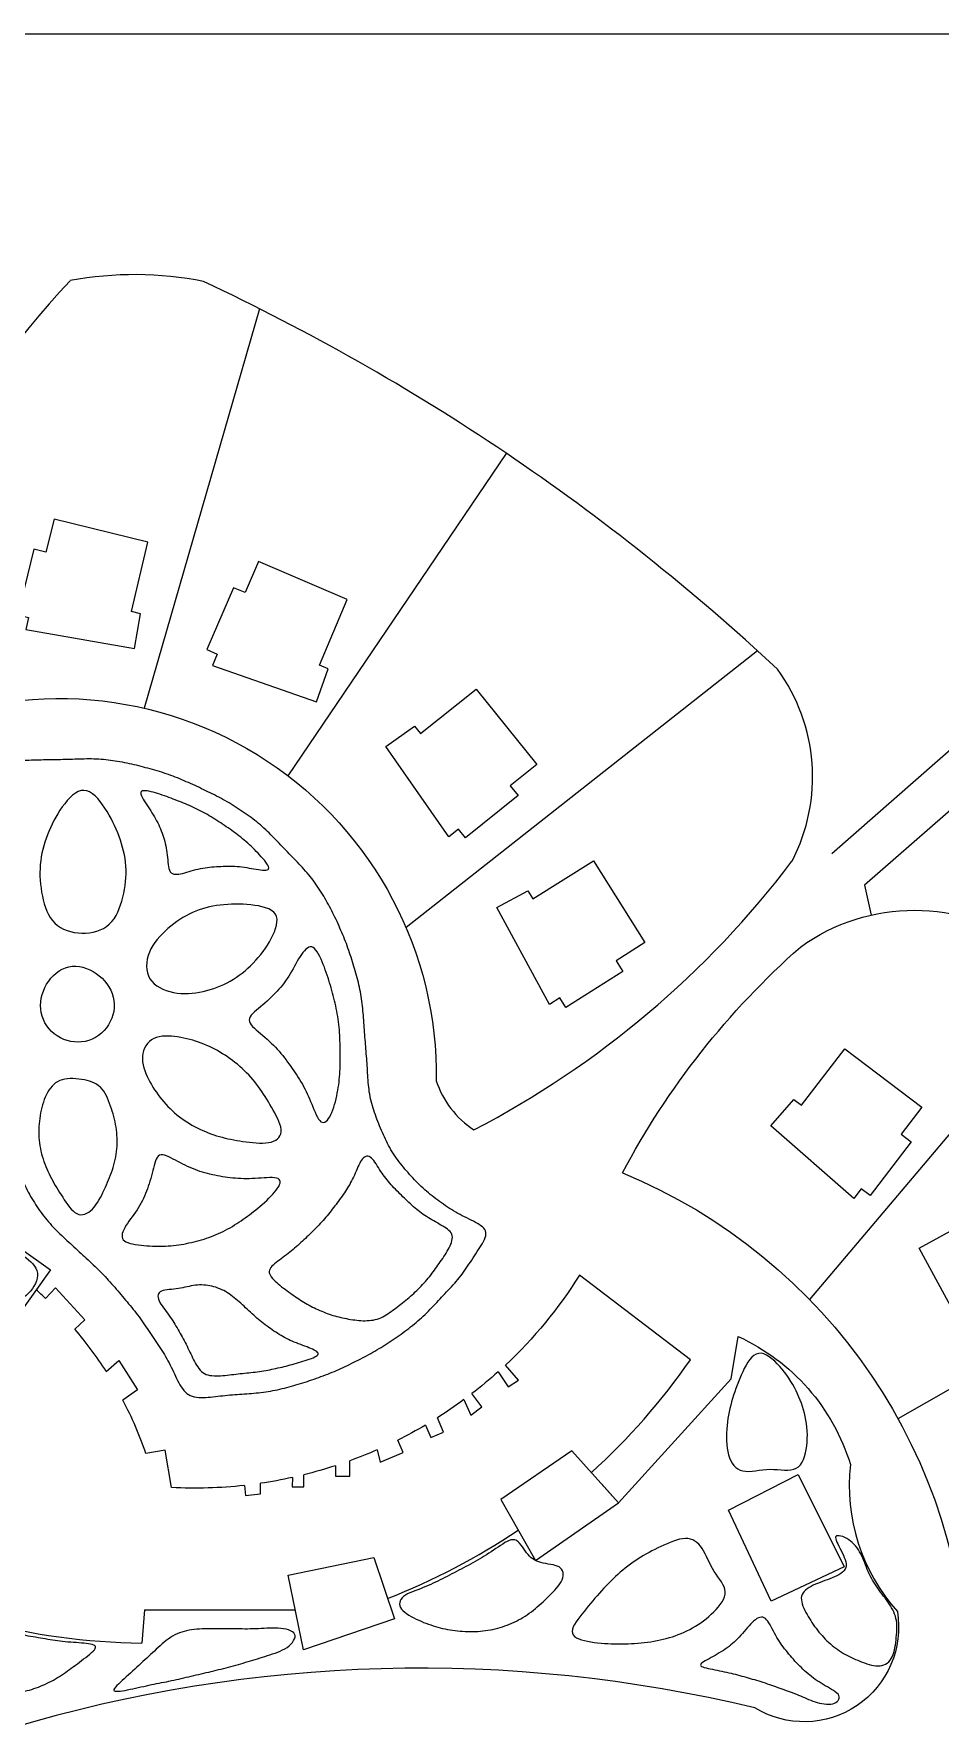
# Model space of a CAD drawing. Header units: inches. Extents: x 36 to 79.2, y 17.3 to 55.9.
# Drawn here: x 51.94 to 64.8, y 31.97 to 55.9 of the extents above; entities that cross this region are included whole.
import ezdxf

# ---------------------------------------------------------------- set-up
doc = ezdxf.new("R2010")
doc.units = ezdxf.units.IN
for name, color, linetype, lineweight in [('01_ORIGINAL_CAD', 7, 'Continuous', 20), ('02_APPROVED_PDF_OUTLINES', 7, 'Continuous', 15), ('04_APPROVED_PERIMETER', 7, 'Continuous', 15)]:
    doc.layers.add(name, color=color, linetype=linetype, lineweight=lineweight)

msp = doc.modelspace()

# ---------------------------------------------------------------- linework, layer by layer
at = {"layer": '01_ORIGINAL_CAD'}
msp.add_line((36.248, 55.9), (71.442, 55.9), dxfattribs=at)
for points in [[(55.143, 52), (53.51, 46.333)], [(63.257, 44.272), (68.329, 48.719), (68.329, 49.231), (68.73, 49.6), (69.33, 49.6), (71.442, 51.512), (71.442, 50.696), (69.711, 49.177), (69.725, 48.651), (69.304, 48.218), (68.761, 48.218), (63.72, 43.82), (63.817, 43.397)], [(55.552, 45.371), (58.647, 49.945)], [(62.206, 47.145), (57.223, 43.22)], [(66.604, 42.276), (62.941, 37.945)], [(51.286, 38.996), (52.178, 38.364), (51.665, 37.64), (50.837, 38.227), (51.286, 38.996)], [(69.006, 38.995), (64.196, 36.253)], [(52.249, 38.111), (52.108, 37.96)], [(52.249, 38.111), (52.668, 37.654), (52.525, 37.523)], [(52.968, 36.924), (53.149, 37.079), (53.413, 36.661), (53.207, 36.514)], [(58.528, 36.918), (58.67, 36.704), (58.814, 36.799), (58.632, 37.014)], [(58.043, 36.524), (58.141, 36.305), (58.295, 36.419), (58.155, 36.608)], [(57.496, 36.162), (57.572, 35.985), (57.754, 36.063), (57.668, 36.267)], [(56.812, 35.811), (56.853, 35.634), (57.179, 35.773), (57.105, 35.949)], [(53.805, 35.806), (53.533, 35.759)], [(53.805, 35.806), (53.805, 35.806)], [(56.221, 35.586), (56.221, 35.439), (56.423, 35.439), (56.423, 35.655)], [(58.564, 35.106), (59.058, 34.241), (60.235, 35.059), (59.57, 35.799), (58.564, 35.106)], [(55.61, 35.419), (55.608, 35.288), (55.771, 35.288), (55.771, 35.457)], [(54.929, 35.306), (54.944, 35.165), (55.16, 35.189), (55.16, 35.336)], [(53.515, 33.54), (53.473, 33.07)], [(53.515, 33.54), (55.65, 33.54)]]:
    msp.add_lwpolyline(points, dxfattribs=at)
for points in [[(53.327, 47.704), (53.561, 48.687), (52.231, 49.012), (52.116, 48.544), (51.942, 48.586), (51.715, 47.658), (51.87, 47.62), (51.829, 47.45), (53.37, 47.181), (53.455, 47.672)], [(55.995, 46.944), (56.387, 47.876), (55.128, 48.415), (54.938, 47.972), (54.774, 48.042), (54.397, 47.164), (54.544, 47.101), (54.475, 46.94), (55.951, 46.422), (56.116, 46.892)], [(57.426, 45.973), (58.218, 46.601), (59.075, 45.534), (58.699, 45.232), (58.811, 45.092), (58.066, 44.493), (57.966, 44.618), (57.83, 44.508), (56.934, 45.791), (57.343, 46.076)], [(59.019, 43.63), (59.878, 44.165), (60.608, 43.006), (60.2, 42.749), (60.296, 42.598), (59.487, 42.088), (59.402, 42.222), (59.254, 42.129), (58.511, 43.505), (58.949, 43.742)], [(62.827, 40.702), (63.445, 41.502), (64.534, 40.672), (64.241, 40.288), (64.384, 40.18), (63.804, 39.42), (63.677, 39.516), (63.571, 39.377), (62.394, 40.407), (62.722, 40.782)], [(65.006, 38.799), (65.865, 39.334), (66.595, 38.175), (66.187, 37.918), (66.283, 37.767), (65.474, 37.257), (65.389, 37.391), (65.242, 37.298), (64.498, 38.674), (64.936, 38.911)], [(61.796, 34.957), (62.78, 35.461), (63.435, 34.152), (62.399, 33.663)], [(55.549, 34.034), (56.763, 34.283), (57.058, 33.412), (55.766, 32.976)]]:
    msp.add_lwpolyline(points, close=True, dxfattribs=at)
for points in [[(50.14, 46.014, -0.546754), (57.65, 41.045, 0.171391), (58.184, 40.351, 0.171391)], [(60.29, 39.74, -0.089338), (62.813, 42.944, -0.322066), (66.051, 42.944, -0.030946), (69.111, 38.833, -0.044664), (70.78, 33.554, -0.301674), (68.967, 31.144, -0.082145), (65.591, 31.078)], [(60.29, 39.74, -0.300089), (65.18, 32.538)], [(59.849, 35.488, 0.057164), (61.253, 37.088), (59.681, 38.289, -0.064319), (58.632, 37.014, -0.064319)], [(59.998, 35.322), (60.235, 35.059), (61.831, 36.816), (61.933, 37.418, -0.214593), (63.522, 35.602, 0.212382), (64.188, 33.517, -0.642649), (62.166, 32.15, 0.132984), (51.615, 31.858, -0.471407), (50.913, 32.245)], [(58.528, 36.918, -0.018836), (58.155, 36.608, -0.018836)], [(58.043, 36.524, -0.017658), (57.668, 36.267, -0.017658)], [(57.496, 36.162, -0.017305), (57.105, 35.949, -0.017305)], [(54.929, 35.306, -0.040089), (53.897, 35.276), (53.805, 35.806)], [(56.812, 35.811, -0.016254), (56.423, 35.655, -0.016254)], [(55.61, 35.419, -0.017778), (55.16, 35.336, -0.017778)], [(56.221, 35.586, -0.018166), (55.771, 35.457, -0.018166)], [(50.274, 35.4, -0.198705), (51.143, 33.392, 0.063223), (53.473, 33.07)], [(56.959, 33.703, 0.056142), (58.811, 34.673)]]:
    msp.add_lwpolyline(points, format="xyb", dxfattribs=at)
for centre, radius, start, end in [((53.373, 47.535), 4.948, 78.6004, 100.6499), ((61.436, 43.951), 12.326, 136.7478, 169.6154), ((40.939, 23.771), 31.601, 47.0054, 64.8874), ((60.387, 45.356), 2.599, 332.6099, 36.0186), ((51.961, 52.291), 13.465, 297.5281, 322.8549), ((48.363, 33.974), 5.47, 46.7825, 48.644), ((48.363, 33.974), 5.47, 32.6388, 40.4465), ((48.363, 33.974), 5.47, 19.0436, 27.6609)]:
    msp.add_arc(centre, radius, start, end, dxfattribs=at)
at = {"layer": '02_APPROVED_PDF_OUTLINES'}
for points, knots in [([(52.655, 45.167), (52.762, 45.163), (52.867, 45.042), (52.952, 44.914), (53.037, 44.785), (53.102, 44.65), (53.153, 44.513), (53.203, 44.375), (53.239, 44.236), (53.249, 44.092), (53.259, 43.947), (53.242, 43.799), (53.206, 43.652), (53.17, 43.505), (53.114, 43.359), (53.013, 43.268), (52.913, 43.176), (52.768, 43.139), (52.624, 43.142), (52.48, 43.146), (52.337, 43.189), (52.241, 43.283), (52.144, 43.376), (52.095, 43.519), (52.065, 43.667), (52.034, 43.815), (52.023, 43.968), (52.035, 44.114), (52.048, 44.259), (52.083, 44.398), (52.136, 44.534), (52.188, 44.671), (52.257, 44.806), (52.347, 44.931), (52.437, 45.056), (52.547, 45.171), (52.655, 45.167)], [0, 0, 0, 0, 0.083333, 0.083333, 0.083333, 0.166667, 0.166667, 0.166667, 0.25, 0.25, 0.25, 0.333333, 0.333333, 0.333333, 0.416667, 0.416667, 0.416667, 0.5, 0.5, 0.5, 0.583333, 0.583333, 0.583333, 0.666667, 0.666667, 0.666667, 0.75, 0.75, 0.75, 0.833333, 0.833333, 0.833333, 0.916667, 0.916667, 0.916667, 1, 1, 1, 1]), ([(53.463, 45.142), (53.477, 45.174), (53.554, 45.162), (53.636, 45.139), (53.719, 45.117), (53.808, 45.085), (53.89, 45.054), (53.971, 45.024), (54.046, 44.995), (54.122, 44.962), (54.198, 44.93), (54.274, 44.894), (54.349, 44.853), (54.423, 44.813), (54.495, 44.768), (54.566, 44.722), (54.638, 44.676), (54.709, 44.628), (54.777, 44.578), (54.845, 44.528), (54.91, 44.476), (54.976, 44.418), (55.042, 44.359), (55.108, 44.294), (55.169, 44.226), (55.23, 44.157), (55.285, 44.085), (55.273, 44.054), (55.262, 44.023), (55.183, 44.033), (55.097, 44.047), (55.011, 44.062), (54.917, 44.08), (54.827, 44.088), (54.737, 44.095), (54.65, 44.092), (54.565, 44.087), (54.479, 44.082), (54.395, 44.076), (54.308, 44.058), (54.22, 44.039), (54.13, 44.007), (54.053, 43.989), (53.975, 43.971), (53.911, 43.966), (53.878, 44.013), (53.846, 44.06), (53.845, 44.158), (53.836, 44.249), (53.826, 44.34), (53.808, 44.424), (53.783, 44.503), (53.757, 44.582), (53.726, 44.657), (53.685, 44.732), (53.645, 44.808), (53.595, 44.884), (53.546, 44.96), (53.496, 45.036), (53.448, 45.111), (53.463, 45.142)], [0, 0, 0, 0, 0.05, 0.05, 0.05, 0.1, 0.1, 0.1, 0.15, 0.15, 0.15, 0.2, 0.2, 0.2, 0.25, 0.25, 0.25, 0.3, 0.3, 0.3, 0.35, 0.35, 0.35, 0.4, 0.4, 0.4, 0.45, 0.45, 0.45, 0.5, 0.5, 0.5, 0.55, 0.55, 0.55, 0.6, 0.6, 0.6, 0.65, 0.65, 0.65, 0.7, 0.7, 0.7, 0.75, 0.75, 0.75, 0.8, 0.8, 0.8, 0.85, 0.85, 0.85, 0.9, 0.9, 0.9, 0.95, 0.95, 0.95, 1, 1, 1, 1]), ([(54.587, 43.539), (54.726, 43.557), (54.873, 43.558), (55.021, 43.542), (55.168, 43.526), (55.317, 43.493), (55.369, 43.41), (55.422, 43.327), (55.378, 43.193), (55.311, 43.066), (55.244, 42.94), (55.153, 42.82), (55.054, 42.717), (54.955, 42.614), (54.847, 42.528), (54.729, 42.46), (54.61, 42.393), (54.482, 42.345), (54.345, 42.315), (54.208, 42.284), (54.062, 42.273), (53.923, 42.299), (53.784, 42.326), (53.653, 42.39), (53.59, 42.495), (53.526, 42.599), (53.53, 42.743), (53.583, 42.872), (53.635, 43), (53.737, 43.113), (53.845, 43.207), (53.953, 43.302), (54.069, 43.378), (54.193, 43.433), (54.316, 43.488), (54.448, 43.522), (54.587, 43.539)], [0, 0, 0, 0, 0.083333, 0.083333, 0.083333, 0.166667, 0.166667, 0.166667, 0.25, 0.25, 0.25, 0.333333, 0.333333, 0.333333, 0.416667, 0.416667, 0.416667, 0.5, 0.5, 0.5, 0.583333, 0.583333, 0.583333, 0.666667, 0.666667, 0.666667, 0.75, 0.75, 0.75, 0.833333, 0.833333, 0.833333, 0.916667, 0.916667, 0.916667, 1, 1, 1, 1]), ([(54.997, 41.909), (54.998, 41.97), (55.079, 42.03), (55.16, 42.097), (55.241, 42.165), (55.323, 42.24), (55.394, 42.316), (55.464, 42.393), (55.524, 42.471), (55.578, 42.563), (55.633, 42.655), (55.684, 42.762), (55.738, 42.84), (55.793, 42.918), (55.851, 42.967), (55.905, 42.937), (55.959, 42.907), (56.008, 42.798), (56.048, 42.695), (56.089, 42.592), (56.12, 42.496), (56.149, 42.4), (56.177, 42.304), (56.203, 42.208), (56.224, 42.11), (56.246, 42.012), (56.263, 41.911), (56.273, 41.808), (56.282, 41.705), (56.285, 41.6), (56.287, 41.494), (56.289, 41.387), (56.29, 41.279), (56.284, 41.177), (56.279, 41.075), (56.267, 40.978), (56.247, 40.872), (56.226, 40.765), (56.197, 40.648), (56.156, 40.566), (56.115, 40.483), (56.062, 40.434), (56.015, 40.466), (55.968, 40.499), (55.926, 40.612), (55.884, 40.714), (55.842, 40.817), (55.8, 40.91), (55.751, 40.998), (55.701, 41.085), (55.644, 41.168), (55.586, 41.251), (55.528, 41.334), (55.468, 41.416), (55.396, 41.495), (55.324, 41.573), (55.24, 41.648), (55.158, 41.717), (55.076, 41.785), (54.996, 41.848), (54.997, 41.909)], [0, 0, 0, 0, 0.05, 0.05, 0.05, 0.1, 0.1, 0.1, 0.15, 0.15, 0.15, 0.2, 0.2, 0.2, 0.25, 0.25, 0.25, 0.3, 0.3, 0.3, 0.35, 0.35, 0.35, 0.4, 0.4, 0.4, 0.45, 0.45, 0.45, 0.5, 0.5, 0.5, 0.55, 0.55, 0.55, 0.6, 0.6, 0.6, 0.65, 0.65, 0.65, 0.7, 0.7, 0.7, 0.75, 0.75, 0.75, 0.8, 0.8, 0.8, 0.85, 0.85, 0.85, 0.9, 0.9, 0.9, 0.95, 0.95, 0.95, 1, 1, 1, 1]), ([(52.44, 42.663), (52.311, 42.635), (52.198, 42.537), (52.125, 42.415), (52.053, 42.293), (52.022, 42.147), (52.048, 42.013), (52.075, 41.879), (52.159, 41.757), (52.275, 41.682), (52.391, 41.606), (52.538, 41.576), (52.673, 41.606), (52.808, 41.635), (52.93, 41.724), (53.003, 41.841), (53.077, 41.957), (53.101, 42.102), (53.069, 42.235), (53.036, 42.368), (52.946, 42.488), (52.829, 42.569), (52.712, 42.65), (52.569, 42.691), (52.44, 42.663)], [0, 0, 0, 0, 0.125, 0.125, 0.125, 0.25, 0.25, 0.25, 0.375, 0.375, 0.375, 0.5, 0.5, 0.5, 0.625, 0.625, 0.625, 0.75, 0.75, 0.75, 0.875, 0.875, 0.875, 1, 1, 1, 1]), ([(53.646, 41.645), (53.739, 41.691), (53.865, 41.686), (53.983, 41.668), (54.102, 41.65), (54.212, 41.62), (54.317, 41.58), (54.422, 41.54), (54.522, 41.491), (54.619, 41.431), (54.716, 41.372), (54.81, 41.302), (54.896, 41.222), (54.983, 41.143), (55.061, 41.054), (55.129, 40.962), (55.197, 40.871), (55.253, 40.777), (55.314, 40.671), (55.376, 40.565), (55.442, 40.448), (55.45, 40.357), (55.457, 40.267), (55.405, 40.203), (55.31, 40.177), (55.215, 40.152), (55.076, 40.165), (54.953, 40.181), (54.83, 40.197), (54.722, 40.216), (54.615, 40.245), (54.508, 40.273), (54.402, 40.311), (54.299, 40.36), (54.197, 40.408), (54.098, 40.467), (54.007, 40.537), (53.916, 40.608), (53.833, 40.691), (53.759, 40.78), (53.686, 40.869), (53.622, 40.964), (53.57, 41.069), (53.517, 41.174), (53.475, 41.289), (53.484, 41.395), (53.494, 41.502), (53.553, 41.599), (53.646, 41.645)], [0, 0, 0, 0, 0.0625, 0.0625, 0.0625, 0.125, 0.125, 0.125, 0.1875, 0.1875, 0.1875, 0.25, 0.25, 0.25, 0.3125, 0.3125, 0.3125, 0.375, 0.375, 0.375, 0.4375, 0.4375, 0.4375, 0.5, 0.5, 0.5, 0.5625, 0.5625, 0.5625, 0.625, 0.625, 0.625, 0.6875, 0.6875, 0.6875, 0.75, 0.75, 0.75, 0.8125, 0.8125, 0.8125, 0.875, 0.875, 0.875, 0.9375, 0.9375, 0.9375, 1, 1, 1, 1]), ([(52.313, 41.049), (52.4, 41.085), (52.515, 41.082), (52.621, 41.066), (52.726, 41.05), (52.822, 41.02), (52.889, 40.954), (52.957, 40.888), (52.997, 40.787), (53.031, 40.688), (53.065, 40.588), (53.093, 40.491), (53.109, 40.39), (53.126, 40.289), (53.131, 40.184), (53.122, 40.081), (53.112, 39.977), (53.088, 39.876), (53.057, 39.781), (53.026, 39.687), (52.987, 39.598), (52.942, 39.5), (52.896, 39.403), (52.843, 39.296), (52.775, 39.227), (52.708, 39.158), (52.627, 39.126), (52.554, 39.162), (52.48, 39.197), (52.413, 39.3), (52.353, 39.394), (52.293, 39.487), (52.24, 39.573), (52.193, 39.661), (52.146, 39.75), (52.106, 39.842), (52.075, 39.939), (52.045, 40.036), (52.023, 40.138), (52.016, 40.241), (52.009, 40.344), (52.015, 40.448), (52.033, 40.552), (52.05, 40.656), (52.079, 40.761), (52.122, 40.85), (52.166, 40.939), (52.226, 41.013), (52.313, 41.049)], [0, 0, 0, 0, 0.0625, 0.0625, 0.0625, 0.125, 0.125, 0.125, 0.1875, 0.1875, 0.1875, 0.25, 0.25, 0.25, 0.3125, 0.3125, 0.3125, 0.375, 0.375, 0.375, 0.4375, 0.4375, 0.4375, 0.5, 0.5, 0.5, 0.5625, 0.5625, 0.5625, 0.625, 0.625, 0.625, 0.6875, 0.6875, 0.6875, 0.75, 0.75, 0.75, 0.8125, 0.8125, 0.8125, 0.875, 0.875, 0.875, 0.9375, 0.9375, 0.9375, 1, 1, 1, 1]), ([(53.727, 39.99), (53.78, 40.014), (53.864, 39.967), (53.954, 39.919), (54.043, 39.871), (54.136, 39.823), (54.23, 39.787), (54.323, 39.751), (54.416, 39.726), (54.511, 39.706), (54.606, 39.686), (54.703, 39.67), (54.804, 39.663), (54.905, 39.655), (55.01, 39.656), (55.123, 39.663), (55.237, 39.671), (55.357, 39.685), (55.408, 39.659), (55.458, 39.634), (55.437, 39.57), (55.381, 39.495), (55.325, 39.421), (55.234, 39.337), (55.151, 39.266), (55.067, 39.195), (54.992, 39.137), (54.912, 39.082), (54.833, 39.026), (54.749, 38.973), (54.662, 38.927), (54.575, 38.882), (54.485, 38.843), (54.392, 38.812), (54.299, 38.781), (54.203, 38.757), (54.107, 38.738), (54.01, 38.719), (53.912, 38.705), (53.813, 38.701), (53.714, 38.696), (53.614, 38.701), (53.505, 38.711), (53.396, 38.721), (53.279, 38.736), (53.227, 38.776), (53.175, 38.817), (53.189, 38.883), (53.233, 38.962), (53.276, 39.04), (53.351, 39.13), (53.408, 39.217), (53.466, 39.304), (53.507, 39.387), (53.542, 39.48), (53.577, 39.572), (53.605, 39.673), (53.63, 39.772), (53.654, 39.87), (53.675, 39.966), (53.727, 39.99)], [0, 0, 0, 0, 0.05, 0.05, 0.05, 0.1, 0.1, 0.1, 0.15, 0.15, 0.15, 0.2, 0.2, 0.2, 0.25, 0.25, 0.25, 0.3, 0.3, 0.3, 0.35, 0.35, 0.35, 0.4, 0.4, 0.4, 0.45, 0.45, 0.45, 0.5, 0.5, 0.5, 0.55, 0.55, 0.55, 0.6, 0.6, 0.6, 0.65, 0.65, 0.65, 0.7, 0.7, 0.7, 0.75, 0.75, 0.75, 0.8, 0.8, 0.8, 0.85, 0.85, 0.85, 0.9, 0.9, 0.9, 0.95, 0.95, 0.95, 1, 1, 1, 1]), ([(55.281, 38.342), (55.284, 38.392), (55.341, 38.438), (55.403, 38.486), (55.466, 38.534), (55.534, 38.583), (55.596, 38.634), (55.659, 38.685), (55.715, 38.737), (55.773, 38.791), (55.83, 38.845), (55.888, 38.899), (55.944, 38.956), (55.999, 39.013), (56.052, 39.072), (56.103, 39.133), (56.153, 39.193), (56.2, 39.255), (56.246, 39.317), (56.292, 39.379), (56.337, 39.441), (56.378, 39.505), (56.419, 39.568), (56.455, 39.634), (56.489, 39.709), (56.523, 39.784), (56.554, 39.869), (56.591, 39.921), (56.628, 39.973), (56.67, 39.993), (56.713, 39.964), (56.757, 39.935), (56.801, 39.858), (56.846, 39.788), (56.892, 39.717), (56.938, 39.654), (56.99, 39.594), (57.042, 39.534), (57.098, 39.479), (57.155, 39.423), (57.212, 39.367), (57.27, 39.311), (57.328, 39.26), (57.387, 39.209), (57.447, 39.162), (57.513, 39.119), (57.578, 39.077), (57.649, 39.039), (57.717, 39), (57.784, 38.961), (57.849, 38.923), (57.87, 38.869), (57.891, 38.815), (57.869, 38.747), (57.834, 38.679), (57.8, 38.611), (57.752, 38.543), (57.707, 38.478), (57.661, 38.414), (57.619, 38.351), (57.571, 38.29), (57.523, 38.23), (57.471, 38.17), (57.415, 38.113), (57.36, 38.057), (57.301, 38.003), (57.241, 37.953), (57.181, 37.902), (57.119, 37.856), (57.057, 37.809), (56.996, 37.762), (56.934, 37.715), (56.865, 37.685), (56.796, 37.655), (56.719, 37.643), (56.641, 37.643), (56.563, 37.642), (56.484, 37.654), (56.407, 37.667), (56.331, 37.681), (56.257, 37.697), (56.185, 37.719), (56.113, 37.741), (56.042, 37.769), (55.973, 37.8), (55.904, 37.832), (55.837, 37.867), (55.772, 37.906), (55.708, 37.945), (55.647, 37.988), (55.581, 38.034), (55.516, 38.081), (55.447, 38.131), (55.388, 38.184), (55.328, 38.236), (55.278, 38.291), (55.281, 38.342)], [0, 0, 0, 0, 0.03125, 0.03125, 0.03125, 0.0625, 0.0625, 0.0625, 0.09375, 0.09375, 0.09375, 0.125, 0.125, 0.125, 0.15625, 0.15625, 0.15625, 0.1875, 0.1875, 0.1875, 0.21875, 0.21875, 0.21875, 0.25, 0.25, 0.25, 0.28125, 0.28125, 0.28125, 0.3125, 0.3125, 0.3125, 0.34375, 0.34375, 0.34375, 0.375, 0.375, 0.375, 0.40625, 0.40625, 0.40625, 0.4375, 0.4375, 0.4375, 0.46875, 0.46875, 0.46875, 0.5, 0.5, 0.5, 0.53125, 0.53125, 0.53125, 0.5625, 0.5625, 0.5625, 0.59375, 0.59375, 0.59375, 0.625, 0.625, 0.625, 0.65625, 0.65625, 0.65625, 0.6875, 0.6875, 0.6875, 0.71875, 0.71875, 0.71875, 0.75, 0.75, 0.75, 0.78125, 0.78125, 0.78125, 0.8125, 0.8125, 0.8125, 0.84375, 0.84375, 0.84375, 0.875, 0.875, 0.875, 0.90625, 0.90625, 0.90625, 0.9375, 0.9375, 0.9375, 0.96875, 0.96875, 0.96875, 1, 1, 1, 1]), ([(51.129, 38.313), (51.153, 38.218), (51.248, 38.153), (51.34, 38.079), (51.432, 38.004), (51.522, 37.922), (51.619, 37.914), (51.716, 37.907), (51.822, 37.975), (51.896, 38.064), (51.971, 38.153), (52.015, 38.263), (51.987, 38.353), (51.96, 38.444), (51.861, 38.516), (51.762, 38.592), (51.663, 38.668), (51.564, 38.748), (51.47, 38.759), (51.376, 38.771), (51.288, 38.713), (51.22, 38.623), (51.153, 38.532), (51.105, 38.408), (51.129, 38.313)], [0, 0, 0, 0, 0.125, 0.125, 0.125, 0.25, 0.25, 0.25, 0.375, 0.375, 0.375, 0.5, 0.5, 0.5, 0.625, 0.625, 0.625, 0.75, 0.75, 0.75, 0.875, 0.875, 0.875, 1, 1, 1, 1]), ([(54.205, 38.141), (54.283, 38.153), (54.362, 38.154), (54.44, 38.139), (54.517, 38.125), (54.593, 38.095), (54.662, 38.055), (54.731, 38.015), (54.795, 37.965), (54.856, 37.91), (54.917, 37.856), (54.977, 37.797), (55.038, 37.742), (55.099, 37.686), (55.161, 37.633), (55.226, 37.584), (55.291, 37.535), (55.357, 37.49), (55.424, 37.449), (55.491, 37.408), (55.559, 37.372), (55.637, 37.339), (55.715, 37.307), (55.803, 37.277), (55.872, 37.248), (55.941, 37.219), (55.991, 37.19), (55.973, 37.161), (55.956, 37.132), (55.871, 37.104), (55.789, 37.078), (55.706, 37.052), (55.627, 37.028), (55.549, 37.007), (55.472, 36.987), (55.397, 36.969), (55.319, 36.954), (55.242, 36.938), (55.162, 36.925), (55.082, 36.915), (55.002, 36.905), (54.922, 36.898), (54.84, 36.889), (54.758, 36.88), (54.675, 36.868), (54.591, 36.863), (54.508, 36.858), (54.424, 36.86), (54.362, 36.893), (54.3, 36.926), (54.26, 36.992), (54.223, 37.062), (54.186, 37.133), (54.153, 37.209), (54.116, 37.281), (54.08, 37.353), (54.041, 37.421), (54.003, 37.489), (53.964, 37.558), (53.927, 37.625), (53.877, 37.695), (53.828, 37.765), (53.767, 37.837), (53.732, 37.902), (53.698, 37.967), (53.69, 38.023), (53.735, 38.052), (53.779, 38.081), (53.875, 38.083), (53.962, 38.095), (54.049, 38.107), (54.126, 38.129), (54.205, 38.141)], [0, 0, 0, 0, 0.041667, 0.041667, 0.041667, 0.083333, 0.083333, 0.083333, 0.125, 0.125, 0.125, 0.166667, 0.166667, 0.166667, 0.208333, 0.208333, 0.208333, 0.25, 0.25, 0.25, 0.291667, 0.291667, 0.291667, 0.333333, 0.333333, 0.333333, 0.375, 0.375, 0.375, 0.416667, 0.416667, 0.416667, 0.458333, 0.458333, 0.458333, 0.5, 0.5, 0.5, 0.541667, 0.541667, 0.541667, 0.583333, 0.583333, 0.583333, 0.625, 0.625, 0.625, 0.666667, 0.666667, 0.666667, 0.708333, 0.708333, 0.708333, 0.75, 0.75, 0.75, 0.791667, 0.791667, 0.791667, 0.833333, 0.833333, 0.833333, 0.875, 0.875, 0.875, 0.916667, 0.916667, 0.916667, 0.958333, 0.958333, 0.958333, 1, 1, 1, 1]), ([(62.222, 37.18), (62.315, 37.194), (62.428, 37.101), (62.522, 36.994), (62.617, 36.887), (62.692, 36.767), (62.752, 36.649), (62.811, 36.531), (62.855, 36.414), (62.882, 36.284), (62.909, 36.153), (62.921, 36.007), (62.904, 35.868), (62.888, 35.729), (62.844, 35.597), (62.754, 35.549), (62.664, 35.501), (62.527, 35.537), (62.386, 35.535), (62.245, 35.532), (62.1, 35.49), (61.996, 35.512), (61.892, 35.534), (61.829, 35.619), (61.796, 35.74), (61.763, 35.86), (61.76, 36.016), (61.773, 36.155), (61.786, 36.293), (61.815, 36.414), (61.852, 36.539), (61.89, 36.664), (61.935, 36.793), (61.995, 36.919), (62.055, 37.044), (62.128, 37.166), (62.222, 37.18)], [0, 0, 0, 0, 0.083333, 0.083333, 0.083333, 0.166667, 0.166667, 0.166667, 0.25, 0.25, 0.25, 0.333333, 0.333333, 0.333333, 0.416667, 0.416667, 0.416667, 0.5, 0.5, 0.5, 0.583333, 0.583333, 0.583333, 0.666667, 0.666667, 0.666667, 0.75, 0.75, 0.75, 0.833333, 0.833333, 0.833333, 0.916667, 0.916667, 0.916667, 1, 1, 1, 1]), ([(59.135, 34.212), (59.221, 34.188), (59.33, 34.186), (59.391, 34.15), (59.452, 34.113), (59.466, 34.043), (59.433, 33.967), (59.401, 33.89), (59.322, 33.808), (59.248, 33.735), (59.173, 33.661), (59.102, 33.595), (59.027, 33.536), (58.951, 33.477), (58.871, 33.425), (58.787, 33.382), (58.702, 33.34), (58.613, 33.306), (58.522, 33.281), (58.43, 33.257), (58.335, 33.241), (58.24, 33.235), (58.144, 33.229), (58.047, 33.233), (57.952, 33.243), (57.856, 33.254), (57.762, 33.271), (57.672, 33.296), (57.582, 33.32), (57.495, 33.351), (57.401, 33.394), (57.307, 33.437), (57.204, 33.492), (57.158, 33.553), (57.113, 33.613), (57.124, 33.68), (57.186, 33.731), (57.249, 33.782), (57.363, 33.817), (57.464, 33.856), (57.564, 33.895), (57.652, 33.938), (57.74, 33.983), (57.828, 34.027), (57.916, 34.074), (58.004, 34.12), (58.092, 34.166), (58.179, 34.211), (58.266, 34.263), (58.353, 34.315), (58.441, 34.373), (58.527, 34.432), (58.614, 34.491), (58.7, 34.551), (58.765, 34.533), (58.831, 34.515), (58.877, 34.419), (58.931, 34.349), (58.986, 34.279), (59.049, 34.235), (59.135, 34.212)], [0, 0, 0, 0, 0.05, 0.05, 0.05, 0.1, 0.1, 0.1, 0.15, 0.15, 0.15, 0.2, 0.2, 0.2, 0.25, 0.25, 0.25, 0.3, 0.3, 0.3, 0.35, 0.35, 0.35, 0.4, 0.4, 0.4, 0.45, 0.45, 0.45, 0.5, 0.5, 0.5, 0.55, 0.55, 0.55, 0.6, 0.6, 0.6, 0.65, 0.65, 0.65, 0.7, 0.7, 0.7, 0.75, 0.75, 0.75, 0.8, 0.8, 0.8, 0.85, 0.85, 0.85, 0.9, 0.9, 0.9, 0.95, 0.95, 0.95, 1, 1, 1, 1]), ([(59.58, 33.209), (59.56, 33.277), (59.635, 33.381), (59.715, 33.482), (59.794, 33.583), (59.878, 33.682), (59.963, 33.777), (60.047, 33.871), (60.132, 33.962), (60.224, 34.044), (60.316, 34.127), (60.415, 34.202), (60.515, 34.266), (60.615, 34.331), (60.717, 34.385), (60.833, 34.439), (60.949, 34.494), (61.079, 34.551), (61.182, 34.553), (61.284, 34.555), (61.359, 34.502), (61.419, 34.412), (61.479, 34.321), (61.525, 34.193), (61.592, 34.086), (61.658, 33.979), (61.744, 33.893), (61.748, 33.799), (61.753, 33.704), (61.675, 33.601), (61.584, 33.511), (61.494, 33.421), (61.39, 33.344), (61.284, 33.284), (61.178, 33.224), (61.069, 33.181), (60.955, 33.147), (60.841, 33.114), (60.721, 33.09), (60.6, 33.076), (60.479, 33.062), (60.357, 33.058), (60.229, 33.059), (60.101, 33.06), (59.968, 33.067), (59.843, 33.087), (59.717, 33.108), (59.601, 33.141), (59.58, 33.209)], [0, 0, 0, 0, 0.0625, 0.0625, 0.0625, 0.125, 0.125, 0.125, 0.1875, 0.1875, 0.1875, 0.25, 0.25, 0.25, 0.3125, 0.3125, 0.3125, 0.375, 0.375, 0.375, 0.4375, 0.4375, 0.4375, 0.5, 0.5, 0.5, 0.5625, 0.5625, 0.5625, 0.625, 0.625, 0.625, 0.6875, 0.6875, 0.6875, 0.75, 0.75, 0.75, 0.8125, 0.8125, 0.8125, 0.875, 0.875, 0.875, 0.9375, 0.9375, 0.9375, 1, 1, 1, 1]), ([(63.317, 34.581), (63.337, 34.61), (63.425, 34.585), (63.498, 34.536), (63.57, 34.488), (63.628, 34.414), (63.67, 34.334), (63.713, 34.254), (63.739, 34.167), (63.775, 34.083), (63.811, 34), (63.857, 33.922), (63.91, 33.847), (63.963, 33.772), (64.023, 33.702), (64.072, 33.627), (64.122, 33.553), (64.16, 33.474), (64.175, 33.389), (64.19, 33.304), (64.181, 33.212), (64.169, 33.115), (64.158, 33.018), (64.142, 32.917), (64.101, 32.849), (64.06, 32.781), (63.993, 32.746), (63.913, 32.746), (63.834, 32.745), (63.742, 32.779), (63.658, 32.813), (63.574, 32.847), (63.498, 32.88), (63.424, 32.924), (63.35, 32.967), (63.279, 33.02), (63.213, 33.081), (63.148, 33.141), (63.089, 33.208), (63.035, 33.279), (62.981, 33.349), (62.934, 33.424), (62.892, 33.504), (62.85, 33.584), (62.814, 33.669), (62.83, 33.736), (62.845, 33.802), (62.912, 33.85), (62.994, 33.889), (63.076, 33.928), (63.174, 33.959), (63.264, 33.995), (63.354, 34.032), (63.437, 34.074), (63.457, 34.14), (63.477, 34.206), (63.435, 34.296), (63.39, 34.383), (63.345, 34.469), (63.297, 34.552), (63.317, 34.581)], [0, 0, 0, 0, 0.05, 0.05, 0.05, 0.1, 0.1, 0.1, 0.15, 0.15, 0.15, 0.2, 0.2, 0.2, 0.25, 0.25, 0.25, 0.3, 0.3, 0.3, 0.35, 0.35, 0.35, 0.4, 0.4, 0.4, 0.45, 0.45, 0.45, 0.5, 0.5, 0.5, 0.55, 0.55, 0.55, 0.6, 0.6, 0.6, 0.65, 0.65, 0.65, 0.7, 0.7, 0.7, 0.75, 0.75, 0.75, 0.8, 0.8, 0.8, 0.85, 0.85, 0.85, 0.9, 0.9, 0.9, 0.95, 0.95, 0.95, 1, 1, 1, 1]), ([(51.682, 32.373), (51.592, 32.371), (51.499, 32.386), (51.423, 32.43), (51.348, 32.475), (51.289, 32.549), (51.249, 32.629), (51.209, 32.708), (51.187, 32.793), (51.158, 32.886), (51.13, 32.979), (51.095, 33.081), (51.101, 33.161), (51.107, 33.24), (51.155, 33.296), (51.232, 33.305), (51.309, 33.313), (51.416, 33.274), (51.514, 33.245), (51.612, 33.217), (51.701, 33.198), (51.794, 33.182), (51.886, 33.165), (51.981, 33.15), (52.072, 33.134), (52.164, 33.119), (52.253, 33.102), (52.352, 33.091), (52.451, 33.081), (52.56, 33.076), (52.653, 33.067), (52.746, 33.059), (52.823, 33.047), (52.819, 33.008), (52.815, 32.97), (52.73, 32.905), (52.65, 32.844), (52.569, 32.783), (52.494, 32.727), (52.419, 32.674), (52.344, 32.621), (52.271, 32.572), (52.192, 32.529), (52.114, 32.487), (52.03, 32.451), (51.945, 32.423), (51.86, 32.395), (51.772, 32.375), (51.682, 32.373)], [0, 0, 0, 0, 0.0625, 0.0625, 0.0625, 0.125, 0.125, 0.125, 0.1875, 0.1875, 0.1875, 0.25, 0.25, 0.25, 0.3125, 0.3125, 0.3125, 0.375, 0.375, 0.375, 0.4375, 0.4375, 0.4375, 0.5, 0.5, 0.5, 0.5625, 0.5625, 0.5625, 0.625, 0.625, 0.625, 0.6875, 0.6875, 0.6875, 0.75, 0.75, 0.75, 0.8125, 0.8125, 0.8125, 0.875, 0.875, 0.875, 0.9375, 0.9375, 0.9375, 1, 1, 1, 1]), ([(53.078, 32.401), (53.07, 32.427), (53.147, 32.493), (53.225, 32.564), (53.304, 32.635), (53.385, 32.71), (53.461, 32.78), (53.537, 32.85), (53.608, 32.915), (53.68, 32.982), (53.753, 33.049), (53.828, 33.119), (53.911, 33.167), (53.994, 33.216), (54.085, 33.244), (54.181, 33.258), (54.278, 33.272), (54.379, 33.272), (54.481, 33.272), (54.583, 33.272), (54.686, 33.272), (54.786, 33.271), (54.887, 33.27), (54.985, 33.267), (55.089, 33.272), (55.193, 33.276), (55.302, 33.288), (55.408, 33.281), (55.514, 33.274), (55.617, 33.248), (55.642, 33.196), (55.667, 33.144), (55.614, 33.065), (55.535, 33.009), (55.456, 32.954), (55.352, 32.921), (55.256, 32.892), (55.16, 32.862), (55.072, 32.834), (54.981, 32.807), (54.891, 32.78), (54.798, 32.754), (54.704, 32.729), (54.611, 32.704), (54.517, 32.682), (54.424, 32.659), (54.33, 32.637), (54.236, 32.614), (54.141, 32.592), (54.047, 32.57), (53.952, 32.549), (53.859, 32.529), (53.766, 32.51), (53.675, 32.493), (53.576, 32.472), (53.478, 32.451), (53.372, 32.426), (53.273, 32.406), (53.175, 32.387), (53.085, 32.374), (53.078, 32.401)], [0, 0, 0, 0, 0.05, 0.05, 0.05, 0.1, 0.1, 0.1, 0.15, 0.15, 0.15, 0.2, 0.2, 0.2, 0.25, 0.25, 0.25, 0.3, 0.3, 0.3, 0.35, 0.35, 0.35, 0.4, 0.4, 0.4, 0.45, 0.45, 0.45, 0.5, 0.5, 0.5, 0.55, 0.55, 0.55, 0.6, 0.6, 0.6, 0.65, 0.65, 0.65, 0.7, 0.7, 0.7, 0.75, 0.75, 0.75, 0.8, 0.8, 0.8, 0.85, 0.85, 0.85, 0.9, 0.9, 0.9, 0.95, 0.95, 0.95, 1, 1, 1, 1]), ([(61.397, 32.757), (61.394, 32.783), (61.469, 32.82), (61.547, 32.863), (61.624, 32.905), (61.705, 32.953), (61.775, 33.004), (61.846, 33.055), (61.907, 33.11), (61.969, 33.18), (62.031, 33.249), (62.094, 33.332), (62.153, 33.384), (62.213, 33.435), (62.27, 33.455), (62.317, 33.418), (62.365, 33.381), (62.404, 33.289), (62.447, 33.208), (62.49, 33.126), (62.538, 33.057), (62.59, 32.989), (62.643, 32.921), (62.699, 32.855), (62.759, 32.791), (62.818, 32.728), (62.88, 32.668), (62.946, 32.614), (63.013, 32.559), (63.085, 32.511), (63.165, 32.465), (63.246, 32.418), (63.335, 32.373), (63.359, 32.325), (63.382, 32.277), (63.34, 32.226), (63.271, 32.209), (63.202, 32.191), (63.106, 32.209), (63.021, 32.236), (62.936, 32.263), (62.862, 32.301), (62.785, 32.333), (62.709, 32.365), (62.63, 32.392), (62.551, 32.42), (62.472, 32.448), (62.393, 32.477), (62.313, 32.504), (62.232, 32.53), (62.151, 32.554), (62.072, 32.577), (61.993, 32.6), (61.915, 32.622), (61.83, 32.642), (61.745, 32.662), (61.654, 32.681), (61.567, 32.698), (61.481, 32.715), (61.4, 32.731), (61.397, 32.757)], [0, 0, 0, 0, 0.05, 0.05, 0.05, 0.1, 0.1, 0.1, 0.15, 0.15, 0.15, 0.2, 0.2, 0.2, 0.25, 0.25, 0.25, 0.3, 0.3, 0.3, 0.35, 0.35, 0.35, 0.4, 0.4, 0.4, 0.45, 0.45, 0.45, 0.5, 0.5, 0.5, 0.55, 0.55, 0.55, 0.6, 0.6, 0.6, 0.65, 0.65, 0.65, 0.7, 0.7, 0.7, 0.75, 0.75, 0.75, 0.8, 0.8, 0.8, 0.85, 0.85, 0.85, 0.9, 0.9, 0.9, 0.95, 0.95, 0.95, 1, 1, 1, 1])]:
    msp.add_open_spline(points, degree=3, knots=knots, dxfattribs=at)
at = {"layer": '04_APPROVED_PERIMETER'}
msp.add_open_spline([(48.181, 45.682), (48.25, 45.686), (48.33, 45.64), (48.408, 45.586), (48.485, 45.533), (48.56, 45.474), (48.637, 45.422), (48.713, 45.371), (48.791, 45.327), (48.873, 45.291), (48.955, 45.256), (49.041, 45.227), (49.129, 45.204), (49.216, 45.18), (49.305, 45.161), (49.394, 45.15), (49.484, 45.138), (49.574, 45.135), (49.664, 45.134), (49.755, 45.134), (49.846, 45.138), (49.936, 45.146), (50.026, 45.154), (50.115, 45.167), (50.202, 45.189), (50.289, 45.21), (50.375, 45.24), (50.461, 45.269), (50.546, 45.299), (50.632, 45.329), (50.718, 45.356), (50.804, 45.384), (50.891, 45.41), (50.979, 45.432), (51.066, 45.454), (51.155, 45.473), (51.244, 45.492), (51.332, 45.511), (51.421, 45.531), (51.509, 45.548), (51.598, 45.565), (51.687, 45.579), (51.777, 45.586), (51.867, 45.594), (51.958, 45.595), (52.048, 45.597), (52.139, 45.598), (52.229, 45.599), (52.32, 45.601), (52.411, 45.604), (52.501, 45.607), (52.592, 45.61), (52.682, 45.612), (52.773, 45.614), (52.863, 45.608), (52.953, 45.603), (53.042, 45.592), (53.132, 45.577), (53.221, 45.562), (53.309, 45.543), (53.398, 45.522), (53.486, 45.501), (53.573, 45.477), (53.66, 45.452), (53.747, 45.427), (53.833, 45.4), (53.918, 45.368), (54.002, 45.336), (54.085, 45.299), (54.167, 45.262), (54.25, 45.224), (54.332, 45.186), (54.413, 45.147), (54.495, 45.107), (54.576, 45.067), (54.654, 45.022), (54.733, 44.978), (54.809, 44.929), (54.884, 44.878), (54.96, 44.828), (55.034, 44.775), (55.104, 44.719), (55.174, 44.662), (55.241, 44.602), (55.306, 44.538), (55.37, 44.474), (55.431, 44.408), (55.493, 44.342), (55.556, 44.276), (55.619, 44.211), (55.682, 44.146), (55.744, 44.08), (55.806, 44.014), (55.863, 43.944), (55.92, 43.874), (55.971, 43.8), (56.019, 43.723), (56.067, 43.646), (56.111, 43.567), (56.153, 43.487), (56.195, 43.407), (56.234, 43.325), (56.271, 43.242), (56.308, 43.16), (56.344, 43.077), (56.375, 42.992), (56.407, 42.907), (56.435, 42.821), (56.462, 42.735), (56.489, 42.648), (56.516, 42.562), (56.538, 42.474), (56.56, 42.387), (56.578, 42.298), (56.591, 42.208), (56.604, 42.119), (56.612, 42.029), (56.619, 41.938), (56.626, 41.848), (56.632, 41.758), (56.639, 41.668), (56.646, 41.577), (56.654, 41.487), (56.661, 41.397), (56.667, 41.306), (56.674, 41.216), (56.679, 41.125), (56.685, 41.035), (56.691, 40.944), (56.706, 40.856), (56.721, 40.768), (56.746, 40.681), (56.775, 40.596), (56.804, 40.511), (56.838, 40.426), (56.873, 40.342), (56.909, 40.259), (56.946, 40.177), (56.99, 40.098), (57.034, 40.02), (57.085, 39.945), (57.141, 39.874), (57.196, 39.802), (57.256, 39.734), (57.318, 39.668), (57.38, 39.602), (57.445, 39.538), (57.513, 39.479), (57.581, 39.42), (57.652, 39.366), (57.725, 39.314), (57.798, 39.261), (57.873, 39.211), (57.956, 39.166), (58.039, 39.121), (58.129, 39.08), (58.205, 39.038), (58.282, 38.997), (58.344, 38.955), (58.353, 38.896), (58.362, 38.837), (58.318, 38.761), (58.269, 38.682), (58.22, 38.604), (58.166, 38.522), (58.114, 38.445), (58.062, 38.368), (58.011, 38.295), (57.955, 38.226), (57.898, 38.157), (57.835, 38.092), (57.773, 38.026), (57.711, 37.961), (57.649, 37.894), (57.586, 37.829), (57.523, 37.764), (57.459, 37.7), (57.391, 37.64), (57.323, 37.581), (57.251, 37.526), (57.178, 37.473), (57.104, 37.42), (57.03, 37.368), (56.954, 37.319), (56.878, 37.27), (56.8, 37.223), (56.722, 37.179), (56.643, 37.135), (56.562, 37.094), (56.481, 37.054), (56.4, 37.013), (56.319, 36.973), (56.236, 36.937), (56.153, 36.901), (56.068, 36.868), (55.983, 36.838), (55.898, 36.807), (55.812, 36.778), (55.726, 36.751), (55.639, 36.724), (55.552, 36.7), (55.464, 36.679), (55.376, 36.658), (55.287, 36.641), (55.198, 36.629), (55.108, 36.617), (55.018, 36.61), (54.928, 36.604), (54.838, 36.598), (54.748, 36.593), (54.657, 36.583), (54.565, 36.574), (54.471, 36.559), (54.381, 36.554), (54.29, 36.549), (54.203, 36.554), (54.136, 36.595), (54.07, 36.636), (54.024, 36.713), (53.983, 36.794), (53.941, 36.876), (53.905, 36.963), (53.862, 37.044), (53.82, 37.126), (53.771, 37.201), (53.721, 37.276), (53.671, 37.351), (53.621, 37.427), (53.571, 37.502), (53.52, 37.577), (53.469, 37.652), (53.415, 37.724), (53.361, 37.796), (53.303, 37.866), (53.244, 37.935), (53.186, 38.004), (53.127, 38.074), (53.068, 38.142), (53.008, 38.21), (52.947, 38.277), (52.884, 38.341), (52.82, 38.405), (52.754, 38.467), (52.688, 38.529), (52.621, 38.59), (52.555, 38.652), (52.488, 38.713), (52.422, 38.775), (52.354, 38.836), (52.29, 38.899), (52.226, 38.962), (52.164, 39.028), (52.107, 39.098), (52.051, 39.169), (51.999, 39.243), (51.951, 39.32), (51.903, 39.397), (51.859, 39.475), (51.819, 39.556), (51.779, 39.637), (51.742, 39.72), (51.707, 39.803), (51.671, 39.886), (51.637, 39.969), (51.616, 40.059), (51.595, 40.15), (51.587, 40.248), (51.577, 40.338), (51.567, 40.428), (51.555, 40.509), (51.509, 40.539), (51.463, 40.569), (51.382, 40.549), (51.296, 40.52), (51.21, 40.491), (51.118, 40.453), (51.028, 40.427), (50.938, 40.4), (50.849, 40.384), (50.761, 40.371), (50.672, 40.359), (50.583, 40.352), (50.494, 40.352), (50.405, 40.353), (50.316, 40.363), (50.219, 40.381), (50.123, 40.399), (50.02, 40.426), (49.938, 40.43), (49.857, 40.434), (49.797, 40.416), (49.807, 40.373), (49.816, 40.329), (49.895, 40.262), (49.974, 40.198), (50.053, 40.134), (50.132, 40.073), (50.141, 40.044), (50.149, 40.015), (50.087, 40.018), (50.006, 40.038), (49.925, 40.058), (49.825, 40.096), (49.732, 40.125), (49.638, 40.155), (49.552, 40.176), (49.465, 40.197), (49.378, 40.218), (49.291, 40.239), (49.202, 40.255), (49.114, 40.272), (49.024, 40.285), (48.934, 40.296), (48.844, 40.306), (48.755, 40.315), (48.664, 40.322), (48.573, 40.33), (48.481, 40.335), (48.389, 40.342), (48.297, 40.348), (48.205, 40.356), (48.13, 40.39), (48.055, 40.425), (47.997, 40.487), (47.95, 40.561), (47.903, 40.636), (47.868, 40.724), (47.832, 40.81), (47.797, 40.895), (47.761, 40.978), (47.731, 41.063), (47.701, 41.148), (47.676, 41.234), (47.65, 41.321), (47.625, 41.408), (47.6, 41.495), (47.575, 41.582), (47.55, 41.669), (47.526, 41.756), (47.506, 41.845), (47.487, 41.933), (47.472, 42.022), (47.457, 42.111), (47.442, 42.201), (47.428, 42.29), (47.417, 42.38), (47.405, 42.47), (47.397, 42.56), (47.393, 42.65), (47.389, 42.74), (47.39, 42.831), (47.39, 42.921), (47.39, 43.012), (47.389, 43.103), (47.39, 43.193), (47.39, 43.284), (47.393, 43.374), (47.401, 43.464), (47.409, 43.554), (47.422, 43.643), (47.435, 43.733), (47.449, 43.823), (47.462, 43.912), (47.478, 44.001), (47.495, 44.09), (47.514, 44.178), (47.536, 44.266), (47.558, 44.354), (47.582, 44.441), (47.606, 44.529), (47.631, 44.616), (47.656, 44.703), (47.687, 44.788), (47.718, 44.872), (47.754, 44.955), (47.791, 45.036), (47.828, 45.118), (47.865, 45.2), (47.9, 45.288), (47.935, 45.376), (47.968, 45.47), (48.012, 45.545), (48.057, 45.621), (48.113, 45.677), (48.181, 45.682)], degree=3, knots=[0, 0, 0, 0, 0.007812, 0.007812, 0.007812, 0.015625, 0.015625, 0.015625, 0.023438, 0.023438, 0.023438, 0.03125, 0.03125, 0.03125, 0.039062, 0.039062, 0.039062, 0.046875, 0.046875, 0.046875, 0.054688, 0.054688, 0.054688, 0.0625, 0.0625, 0.0625, 0.070312, 0.070312, 0.070312, 0.078125, 0.078125, 0.078125, 0.085938, 0.085938, 0.085938, 0.09375, 0.09375, 0.09375, 0.101562, 0.101562, 0.101562, 0.109375, 0.109375, 0.109375, 0.117188, 0.117188, 0.117188, 0.125, 0.125, 0.125, 0.132812, 0.132812, 0.132812, 0.140625, 0.140625, 0.140625, 0.148438, 0.148438, 0.148438, 0.15625, 0.15625, 0.15625, 0.164062, 0.164062, 0.164062, 0.171875, 0.171875, 0.171875, 0.179688, 0.179688, 0.179688, 0.1875, 0.1875, 0.1875, 0.195312, 0.195312, 0.195312, 0.203125, 0.203125, 0.203125, 0.210938, 0.210938, 0.210938, 0.21875, 0.21875, 0.21875, 0.226562, 0.226562, 0.226562, 0.234375, 0.234375, 0.234375, 0.242188, 0.242188, 0.242188, 0.25, 0.25, 0.25, 0.257812, 0.257812, 0.257812, 0.265625, 0.265625, 0.265625, 0.273438, 0.273438, 0.273438, 0.28125, 0.28125, 0.28125, 0.289062, 0.289062, 0.289062, 0.296875, 0.296875, 0.296875, 0.304688, 0.304688, 0.304688, 0.3125, 0.3125, 0.3125, 0.320312, 0.320312, 0.320312, 0.328125, 0.328125, 0.328125, 0.335938, 0.335938, 0.335938, 0.34375, 0.34375, 0.34375, 0.351562, 0.351562, 0.351562, 0.359375, 0.359375, 0.359375, 0.367188, 0.367188, 0.367188, 0.375, 0.375, 0.375, 0.382812, 0.382812, 0.382812, 0.390625, 0.390625, 0.390625, 0.398438, 0.398438, 0.398438, 0.40625, 0.40625, 0.40625, 0.414062, 0.414062, 0.414062, 0.421875, 0.421875, 0.421875, 0.429688, 0.429688, 0.429688, 0.4375, 0.4375, 0.4375, 0.445312, 0.445312, 0.445312, 0.453125, 0.453125, 0.453125, 0.460938, 0.460938, 0.460938, 0.46875, 0.46875, 0.46875, 0.476562, 0.476562, 0.476562, 0.484375, 0.484375, 0.484375, 0.492188, 0.492188, 0.492188, 0.5, 0.5, 0.5, 0.507812, 0.507812, 0.507812, 0.515625, 0.515625, 0.515625, 0.523438, 0.523438, 0.523438, 0.53125, 0.53125, 0.53125, 0.539062, 0.539062, 0.539062, 0.546875, 0.546875, 0.546875, 0.554688, 0.554688, 0.554688, 0.5625, 0.5625, 0.5625, 0.570312, 0.570312, 0.570312, 0.578125, 0.578125, 0.578125, 0.585938, 0.585938, 0.585938, 0.59375, 0.59375, 0.59375, 0.601562, 0.601562, 0.601562, 0.609375, 0.609375, 0.609375, 0.617188, 0.617188, 0.617188, 0.625, 0.625, 0.625, 0.632812, 0.632812, 0.632812, 0.640625, 0.640625, 0.640625, 0.648438, 0.648438, 0.648438, 0.65625, 0.65625, 0.65625, 0.664062, 0.664062, 0.664062, 0.671875, 0.671875, 0.671875, 0.679688, 0.679688, 0.679688, 0.6875, 0.6875, 0.6875, 0.695312, 0.695312, 0.695312, 0.703125, 0.703125, 0.703125, 0.710938, 0.710938, 0.710938, 0.71875, 0.71875, 0.71875, 0.726562, 0.726562, 0.726562, 0.734375, 0.734375, 0.734375, 0.742188, 0.742188, 0.742188, 0.75, 0.75, 0.75, 0.757812, 0.757812, 0.757812, 0.765625, 0.765625, 0.765625, 0.773438, 0.773438, 0.773438, 0.78125, 0.78125, 0.78125, 0.789062, 0.789062, 0.789062, 0.796875, 0.796875, 0.796875, 0.804688, 0.804688, 0.804688, 0.8125, 0.8125, 0.8125, 0.820312, 0.820312, 0.820312, 0.828125, 0.828125, 0.828125, 0.835938, 0.835938, 0.835938, 0.84375, 0.84375, 0.84375, 0.851562, 0.851562, 0.851562, 0.859375, 0.859375, 0.859375, 0.867188, 0.867188, 0.867188, 0.875, 0.875, 0.875, 0.882812, 0.882812, 0.882812, 0.890625, 0.890625, 0.890625, 0.898438, 0.898438, 0.898438, 0.90625, 0.90625, 0.90625, 0.914062, 0.914062, 0.914062, 0.921875, 0.921875, 0.921875, 0.929688, 0.929688, 0.929688, 0.9375, 0.9375, 0.9375, 0.945312, 0.945312, 0.945312, 0.953125, 0.953125, 0.953125, 0.960938, 0.960938, 0.960938, 0.96875, 0.96875, 0.96875, 0.976562, 0.976562, 0.976562, 0.984375, 0.984375, 0.984375, 0.992188, 0.992188, 0.992188, 1, 1, 1, 1], dxfattribs=at)

doc.saveas('drawing.dxf')
